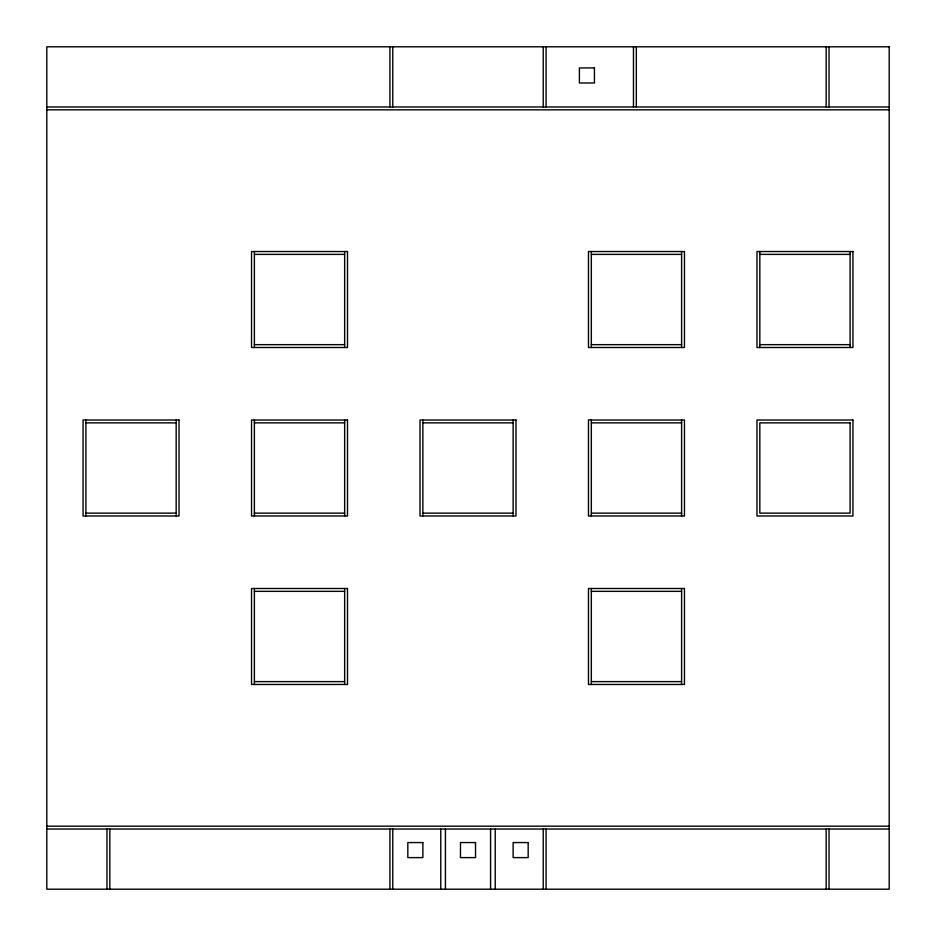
<?xml version="1.0" encoding="UTF-8"?>
<svg xmlns="http://www.w3.org/2000/svg" width="936" height="936" viewBox="0 0 936 936"><rect width="100%" height="100%" fill="white"/><g stroke="black" fill="none" stroke-linecap="round" stroke-linejoin="round"><path stroke-width="1.4" d="M46.8 106.973L889.2 106.973M46.8 109.828L889.2 109.828M254.393 254.393L344.647 254.393M591.33 254.393L681.595 254.393M759.833 254.393L850.087 254.393M254.393 344.647L344.647 344.647M591.33 344.647L681.595 344.647M759.833 344.647L850.087 344.647M591.33 420.018L684.45 420.018L684.45 515.982L588.475 515.982L588.475 419.866L591.33 419.866L591.33 515.982M85.913 422.873L176.167 422.873M254.393 422.873L344.647 422.873M422.873 422.873L513.127 422.873M591.33 422.873L681.595 422.873M85.913 513.127L176.167 513.127M254.393 513.127L344.647 513.127M422.873 513.127L513.127 513.127M591.33 513.127L681.595 513.127M254.393 591.353L344.647 591.353M591.33 591.353L681.595 591.353M254.393 681.607L344.647 681.607M591.33 681.607L681.595 681.607M46.8 826.172L889.2 826.172M46.8 829.027L889.2 829.027M850.087 251.538L850.087 347.502M829.027 46.8L829.027 106.973M829.027 829.027L829.027 889.2M826.172 46.8L826.172 106.973M826.172 829.027L826.172 889.2M759.833 251.538L759.833 347.502M681.595 251.538L681.595 347.502M681.595 420.018L681.595 515.982M681.595 588.498L681.595 684.462M636.328 46.8L636.328 106.973M633.473 46.8L633.473 106.973M591.33 251.538L591.33 347.502M591.33 588.498L591.33 684.462M546.074 46.8L546.074 106.973M546.074 829.027L546.074 889.2M543.219 46.8L543.219 106.973M543.219 829.027L543.219 889.2M513.127 420.018L513.127 515.982M495.226 829.027L495.226 889.2M490.569 829.027L490.569 889.2M445.431 829.027L445.431 889.2M440.774 829.027L440.774 889.2M422.873 420.018L422.873 515.982M392.781 46.8L392.781 106.973M392.781 829.027L392.781 889.2M389.926 46.8L389.926 106.973M389.926 829.027L389.926 889.2M344.647 251.538L344.647 347.502M344.647 420.018L344.647 515.982M344.647 588.498L344.647 684.462M254.393 251.538L254.393 347.502M254.393 420.018L254.393 515.982M254.393 588.498L254.393 684.462M176.167 420.018L176.167 515.982M109.828 829.027L109.828 889.2M106.973 829.027L106.973 889.2M85.913 420.018L85.913 515.982M889.2 46.8L46.8 46.8L46.8 889.2L889.2 889.2L889.2 46.8M594.43 67.93L579.396 67.93L579.396 82.976L594.43 82.976L594.43 67.93M347.502 251.538L251.538 251.538L251.538 347.502L347.502 347.502L347.502 251.538M684.45 251.538L588.475 251.538L588.475 347.502L684.45 347.502L684.45 251.538M852.942 251.538L756.978 251.538L756.978 347.502L852.942 347.502L852.942 251.538M179.022 420.018L83.058 420.018L83.058 515.982L179.022 515.982L179.022 420.018M347.502 420.018L251.538 420.018L251.538 515.982L347.502 515.982L347.502 420.018M515.982 420.018L420.018 420.018L420.018 515.982L515.982 515.982L515.982 420.018M852.942 420.018L756.978 420.018L756.978 515.982L852.942 515.982L852.942 420.018M850.087 422.873L759.833 422.873L759.833 513.127L850.087 513.127L850.087 422.873M347.502 588.498L251.538 588.498L251.538 684.462L347.502 684.462L347.502 588.498M684.45 588.498L588.475 588.498L588.475 684.462L684.45 684.462L684.45 588.498M422.873 842.564L407.827 842.564L407.827 857.61L422.873 857.61L422.873 842.564M475.523 842.564L460.477 842.564L460.477 857.61L475.523 857.61L475.523 842.564M528.173 842.564L513.127 842.564L513.127 857.61L528.173 857.61L528.173 842.564"/></g></svg>
